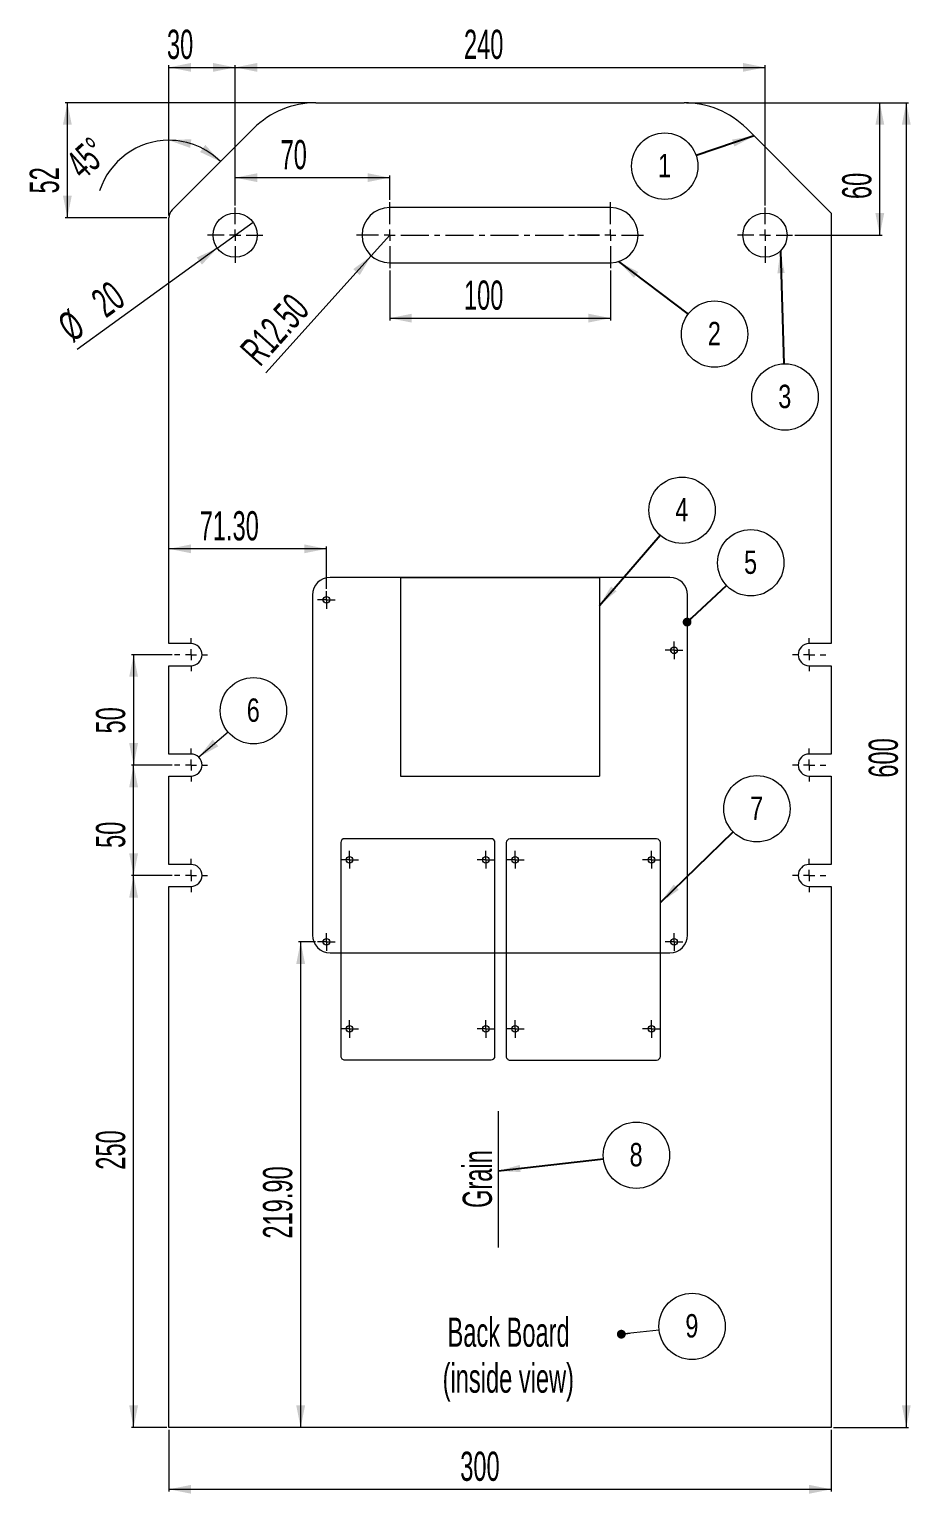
# Model space of a CAD drawing. Header units: millimetres. Extents: x 21 to 782, y 23 to 687.
# Drawn here: x 21 to 420, y 23 to 687 of the extents above; entities that cross this region are included whole.
import ezdxf

# ---------------------------------------------------------------- set-up
doc = ezdxf.new("R2010")
doc.units = ezdxf.units.MM
doc.linetypes.add('CENTERX2', pattern=[20.32, 12.7, -2.54, 2.54, -2.54])
doc.layers.add('FORMAT', color=7, linetype='Continuous', lineweight=15)
doc.styles.add('SLDTEXTSTYLE0', font='TXT', dxfattribs={"width": 0.605})
doc.styles.add('SLDTEXTSTYLE1', font='TXT', dxfattribs={"width": 0.75})
doc.dimstyles.new('SLDDIMSTYLE0', dxfattribs={"dimtxt": 12.841593, "dimasz": 10, "dimexe": 0, "dimexo": 0.0625, "dimgap": 3.210398, "dimtad": 1, "dimrnd": 1e-09, "dimzin": 12, "dimdsep": 46, "dimtxsty": 'SLDTEXTSTYLE0', "dimsah": 1, "dimcen": 0.09, "dimadec": 0, "dimazin": 3, "dimtfac": 1, "dimtofl": 0, "dimtmove": 0, "dimatfit": 3, "dimfxl": 1, "dimfrac": 2, "dimtolj": 1, "dimtzin": 12, "dimarcsym": 0})
doc.dimstyles.new('SLDDIMSTYLE1', dxfattribs={"dimtxt": 12.841593, "dimasz": 10, "dimexe": 0, "dimexo": 0.0625, "dimgap": 3.210398, "dimtad": 1, "dimrnd": 1e-09, "dimzin": 12, "dimdsep": 46, "dimtxsty": 'SLDTEXTSTYLE0', "dimblk1": 'NONE', "dimsah": 1, "dimcen": 0, "dimadec": 0, "dimazin": 3, "dimtfac": 1, "dimtmove": 0, "dimatfit": 3, "dimldrblk": 'NONE', "dimfxl": 1, "dimfrac": 2, "dimtolj": 1, "dimtzin": 12, "dimarcsym": 0})
doc.dimstyles.new('SLDDIMSTYLE2', dxfattribs={"dimtxt": 12.841593, "dimasz": 10, "dimexe": 0, "dimexo": 0.0625, "dimgap": 3.210398, "dimtad": 1, "dimrnd": 1e-09, "dimzin": 4, "dimdsep": 46, "dimtxsty": 'SLDTEXTSTYLE0', "dimsah": 1, "dimcen": 0, "dimadec": 0, "dimazin": 1, "dimtfac": 1, "dimtofl": 0, "dimtmove": 0, "dimatfit": 3, "dimfxl": 1, "dimfrac": 2, "dimtolj": 1, "dimtzin": 12, "dimarcsym": 0})
doc.dimstyles.new('SLDDIMSTYLE3', dxfattribs={"dimtxt": 12.841593, "dimasz": 10, "dimexe": 0, "dimexo": 0.0625, "dimgap": 3.210398, "dimtad": 1, "dimdec": 4, "dimzin": 12, "dimdsep": 46, "dimtxsty": 'SLDTEXTSTYLE0', "dimsah": 1, "dimcen": 0.09, "dimazin": 3, "dimtfac": 1, "dimtofl": 0, "dimtmove": 0, "dimatfit": 3, "dimfxl": 1, "dimfrac": 2, "dimtolj": 1, "dimtzin": 12, "dimarcsym": 0})
doc.dimstyles.new('SLDDIMSTYLE4', dxfattribs={"dimtxt": 12.841593, "dimasz": 10, "dimexe": 0, "dimexo": 0.0625, "dimgap": 3.210398, "dimtad": 1, "dimrnd": 1e-09, "dimzin": 4, "dimdsep": 46, "dimtxsty": 'SLDTEXTSTYLE0', "dimsah": 1, "dimcen": 0.09, "dimadec": 0, "dimazin": 1, "dimtfac": 1, "dimtofl": 0, "dimtmove": 0, "dimatfit": 3, "dimfxl": 1, "dimfrac": 2, "dimtolj": 1, "dimtzin": 12, "dimarcsym": 0})
doc.dimstyles.new('SLDDIMSTYLE5', dxfattribs={"dimtxt": 0, "dimasz": 4, "dimexe": 0, "dimexo": 0.0625, "dimgap": 0, "dimtad": 0, "dimtih": 1, "dimtoh": 1, "dimdec": 0, "dimrnd": 1e-09, "dimzin": 0, "dimdsep": 46, "dimtxsty": 'Standard', "dimblk1": 'DOT', "dimblk2": 'DOT', "dimsah": 1, "dimcen": 0.09, "dimadec": 0, "dimazin": 0, "dimtfac": 4, "dimtdec": 0, "dimtofl": 0, "dimtmove": 0, "dimatfit": 3, "dimldrblk": 'DOT', "dimfxl": 1, "dimfrac": 2, "dimtolj": 1, "dimtzin": 0, "dimarcsym": 0})
doc.dimstyles.new('SLDDIMSTYLE6', dxfattribs={"dimtxt": 0, "dimasz": 10, "dimexe": 0, "dimexo": 0.0625, "dimgap": 0, "dimtad": 0, "dimtih": 1, "dimtoh": 1, "dimdec": 0, "dimrnd": 1e-09, "dimzin": 0, "dimdsep": 46, "dimtxsty": 'Standard', "dimsah": 1, "dimcen": 0.09, "dimadec": 0, "dimazin": 0, "dimtfac": 10, "dimtdec": 0, "dimtofl": 0, "dimtmove": 0, "dimatfit": 3, "dimfxl": 1, "dimfrac": 2, "dimtolj": 1, "dimtzin": 0, "dimarcsym": 0})

# ---------------------------------------------------------------- blocks, each defined once
blk = doc.blocks.new('_D')
at = {"color": 7, "linetype": 'Continuous', "lineweight": 0}
for p, q in [((83.9, 52.29), (83.9, 24.29)), ((383.9, 52.29), (383.9, 24.29)), ((83.9, 25.29), (383.9, 25.29))]:
    blk.add_line(p, q, dxfattribs=at)
for points in [[(83.9, 25.29), (93.9, 23.29), (93.9, 27.29)], [(383.9, 25.29), (373.9, 27.29), (373.9, 23.29)]]:
    blk.add_solid(points, dxfattribs=at)
at = {"color": 7, "linetype": 'Continuous', "lineweight": 0, "insert": (215.85, 42.35, 9.1), "char_height": 13.229, "attachment_point": 1, "style": 'SLDTEXTSTYLE0'}
blk.add_mtext('300', dxfattribs=at)
blk = doc.blocks.new('_D_1')
at = {"color": 7, "linetype": 'Continuous', "lineweight": 0}
for p, q in [((318.33, 653.29), (418.9, 653.29)), ((417.9, 653.29), (417.9, 53.29)), ((384.9, 53.29), (418.9, 53.29))]:
    blk.add_line(p, q, dxfattribs=at)
for points in [[(417.9, 653.29), (415.9, 643.29), (419.9, 643.29)], [(417.9, 53.29), (419.9, 63.29), (415.9, 63.29)]]:
    blk.add_solid(points, dxfattribs=at)
at = {"color": 7, "linetype": 'Continuous', "lineweight": 0, "insert": (400.85, 347.6, 9.1), "char_height": 13.229, "attachment_point": 1, "rotation": 90, "style": 'SLDTEXTSTYLE0'}
blk.add_mtext('600', dxfattribs=at)
blk = doc.blocks.new('_D_2')
at = {"color": 7, "linetype": 'Continuous', "lineweight": 0}
for q in [(122, 599.15), (42.31, 541.54)]:
    blk.add_line((105.79, 587.43), q, dxfattribs=at)
blk.add_solid([(105.79, 587.43), (96.52, 583.2), (98.86, 579.96)], dxfattribs=at)
at = {"color": 7, "linetype": 'Continuous', "lineweight": 0, "char_height": 13.229, "attachment_point": 1, "rotation": 35.86034, "style": 'SLDTEXTSTYLE0'}
for s, insert in [('20', (47.59, 566.22, 9.1)), ('%%c', (32.4, 555.25, 9.1))]:
    blk.add_mtext(s, dxfattribs=dict(at, insert=insert))
blk = doc.blocks.new('_NONE')
blk = doc.blocks.new('_D_3')
at = {"color": 7, "linetype": 'Continuous', "lineweight": 0}
for q in [(183.9, 593.29), (127.85, 530.88)]:
    blk.add_line((175.55, 583.99), q, dxfattribs=at)
blk.add_solid([(175.55, 583.99), (167.38, 577.89), (170.35, 575.22)], dxfattribs=at)
at = {"color": 7, "linetype": 'Continuous', "lineweight": 0, "insert": (115.3, 542.16, 9.1), "char_height": 13.229, "attachment_point": 1, "rotation": 48.0757, "style": 'SLDTEXTSTYLE0'}
blk.add_mtext('R12.50', dxfattribs=at)
blk = doc.blocks.new('_D_4')
at = {"color": 7, "linetype": 'Continuous', "lineweight": 0}
for p, q in [((113.9, 606.79), (113.9, 670.29)), ((353.9, 606.79), (353.9, 670.29)), ((113.9, 669.29), (353.9, 669.29))]:
    blk.add_line(p, q, dxfattribs=at)
for points in [[(113.9, 669.29), (123.9, 667.29), (123.9, 671.29)], [(353.9, 669.29), (343.9, 671.29), (343.9, 667.29)]]:
    blk.add_solid(points, dxfattribs=at)
at = {"color": 7, "linetype": 'Continuous', "lineweight": 0, "insert": (217.54, 686.35, 9.1), "char_height": 13.229, "attachment_point": 1, "style": 'SLDTEXTSTYLE0'}
blk.add_mtext('240', dxfattribs=at)
blk = doc.blocks.new('_D_5')
at = {"color": 7, "linetype": 'Continuous', "lineweight": 0}
for p, q in [((318.33, 653.29), (406.9, 653.29)), ((405.9, 593.29), (405.9, 653.29)), ((367.4, 593.29), (406.9, 593.29))]:
    blk.add_line(p, q, dxfattribs=at)
for points in [[(405.9, 653.29), (403.9, 643.29), (407.9, 643.29)], [(405.9, 593.29), (407.9, 603.29), (403.9, 603.29)]]:
    blk.add_solid(points, dxfattribs=at)
at = {"color": 7, "linetype": 'Continuous', "lineweight": 0, "insert": (388.85, 609.65, 9.1), "char_height": 13.229, "attachment_point": 1, "rotation": 90, "style": 'SLDTEXTSTYLE0'}
blk.add_mtext('60', dxfattribs=at)
blk = doc.blocks.new('_D_6')
at = {"color": 7, "linetype": 'Continuous', "lineweight": 0}
for p, q in [((83.9, 602.22), (83.9, 670.29)), ((113.9, 606.79), (113.9, 670.29)), ((83.9, 669.29), (113.9, 669.29))]:
    blk.add_line(p, q, dxfattribs=at)
for points in [[(83.9, 669.29), (93.9, 667.29), (93.9, 671.29)], [(113.9, 669.29), (103.9, 671.29), (103.9, 667.29)]]:
    blk.add_solid(points, dxfattribs=at)
at = {"color": 7, "linetype": 'Continuous', "lineweight": 0, "insert": (83.01, 686.35, 9.1), "char_height": 13.229, "attachment_point": 1, "style": 'SLDTEXTSTYLE0'}
blk.add_mtext('30', dxfattribs=at)
blk = doc.blocks.new('_D_7')
at = {"color": 7, "linetype": 'Continuous', "lineweight": 0}
for p, q in [((85.4, 303.29), (66.9, 303.29)), ((67.9, 53.29), (67.9, 303.29)), ((82.9, 53.29), (66.9, 53.29))]:
    blk.add_line(p, q, dxfattribs=at)
for points in [[(67.9, 303.29), (65.9, 293.29), (69.9, 293.29)], [(67.9, 53.29), (69.9, 63.29), (65.9, 63.29)]]:
    blk.add_solid(points, dxfattribs=at)
at = {"color": 7, "linetype": 'Continuous', "lineweight": 0, "insert": (50.85, 170.03, 9.1), "char_height": 13.229, "attachment_point": 1, "rotation": 90, "style": 'SLDTEXTSTYLE0'}
blk.add_mtext('250', dxfattribs=at)
blk = doc.blocks.new('_D_8')
at = {"color": 7, "linetype": 'Continuous', "lineweight": 0}
for p, q in [((85.4, 353.29), (66.9, 353.29)), ((67.9, 303.29), (67.9, 353.29)), ((85.4, 303.29), (66.9, 303.29))]:
    blk.add_line(p, q, dxfattribs=at)
for points in [[(67.9, 353.29), (65.9, 343.29), (69.9, 343.29)], [(67.9, 303.29), (69.9, 313.29), (65.9, 313.29)]]:
    blk.add_solid(points, dxfattribs=at)
at = {"color": 7, "linetype": 'Continuous', "lineweight": 0, "insert": (50.85, 315.76, 9.1), "char_height": 13.229, "attachment_point": 1, "rotation": 90, "style": 'SLDTEXTSTYLE0'}
blk.add_mtext('50', dxfattribs=at)
blk = doc.blocks.new('_D_9')
at = {"color": 7, "linetype": 'Continuous', "lineweight": 0}
for p, q in [((85.4, 403.29), (66.9, 403.29)), ((67.9, 403.29), (67.9, 353.29)), ((85.4, 353.29), (66.9, 353.29))]:
    blk.add_line(p, q, dxfattribs=at)
for points in [[(67.9, 403.29), (65.9, 393.29), (69.9, 393.29)], [(67.9, 353.29), (69.9, 363.29), (65.9, 363.29)]]:
    blk.add_solid(points, dxfattribs=at)
at = {"color": 7, "linetype": 'Continuous', "lineweight": 0, "insert": (50.85, 367.61, 9.1), "char_height": 13.229, "attachment_point": 1, "rotation": 90, "style": 'SLDTEXTSTYLE0'}
blk.add_mtext('50', dxfattribs=at)
blk = doc.blocks.new('_D_10')
at = {"color": 7, "linetype": 'Continuous', "lineweight": 0}
for p, q in [((113.9, 606.79), (113.9, 620.35)), ((113.9, 619.35), (183.9, 619.35)), ((183.9, 609.29), (183.9, 620.35))]:
    blk.add_line(p, q, dxfattribs=at)
for points in [[(113.9, 619.35), (123.9, 617.35), (123.9, 621.35)], [(183.9, 619.35), (173.9, 621.35), (173.9, 617.35)]]:
    blk.add_solid(points, dxfattribs=at)
at = {"color": 7, "linetype": 'Continuous', "lineweight": 0, "insert": (134.47, 636.4, 9.1), "char_height": 13.229, "attachment_point": 1, "style": 'SLDTEXTSTYLE0'}
blk.add_mtext('70', dxfattribs=at)
blk = doc.blocks.new('_D_11')
at = {"color": 7, "linetype": 'Continuous', "lineweight": 0}
for p, q in [((183.9, 577.29), (183.9, 554.71)), ((283.9, 577.29), (283.9, 554.71)), ((183.9, 555.71), (283.9, 555.71))]:
    blk.add_line(p, q, dxfattribs=at)
for points in [[(183.9, 555.71), (193.9, 553.71), (193.9, 557.71)], [(283.9, 555.71), (273.9, 557.71), (273.9, 553.71)]]:
    blk.add_solid(points, dxfattribs=at)
at = {"color": 7, "linetype": 'Continuous', "lineweight": 0, "insert": (217.54, 572.76, 9.1), "char_height": 13.229, "attachment_point": 1, "style": 'SLDTEXTSTYLE0'}
blk.add_mtext('100', dxfattribs=at)
blk = doc.blocks.new('_D_12')
at = {"color": 7, "linetype": 'Continuous', "lineweight": 0}
for p, q in [((149.47, 653.29), (36.9, 653.29)), ((37.9, 601.22), (37.9, 653.29)), ((82.9, 601.22), (36.9, 601.22))]:
    blk.add_line(p, q, dxfattribs=at)
for points in [[(37.9, 653.29), (35.9, 643.29), (39.9, 643.29)], [(37.9, 601.22), (39.9, 611.22), (35.9, 611.22)]]:
    blk.add_solid(points, dxfattribs=at)
at = {"color": 7, "linetype": 'Continuous', "lineweight": 0, "insert": (20.85, 612.18, 9.1), "char_height": 13.229, "attachment_point": 1, "rotation": 90, "style": 'SLDTEXTSTYLE0'}
blk.add_mtext('52', dxfattribs=at)
blk = doc.blocks.new('_D_13')
at = {"color": 7, "linetype": 'Continuous', "lineweight": 0}
blk.add_line((83.9, 602.22), (83.9, 637.27), dxfattribs=at)
for start, end in [(90, 162.05473), (45, 90)]:
    blk.add_arc((83.9, 603.29), 32.98, start, end, dxfattribs=at)
for points in [[(83.9, 636.27), (93.5, 632.83), (94.08, 636.78)], [(107.22, 626.61), (100.38, 634.18), (98, 630.96)]]:
    blk.add_solid(points, dxfattribs=at)
at = {"color": 7, "linetype": 'Continuous', "lineweight": 0, "insert": (36.21, 627.76, 9.1), "char_height": 13.229, "attachment_point": 1, "rotation": 41.83991, "style": 'SLDTEXTSTYLE0'}
blk.add_mtext('45°', dxfattribs=at)
blk = doc.blocks.new('_D_14')
at = {"color": 7, "linetype": 'Continuous', "lineweight": 0}
for p, q in [((150.25, 273.19), (142.57, 273.19)), ((143.57, 273.19), (143.57, 53.29))]:
    blk.add_line(p, q, dxfattribs=at)
for points in [[(143.57, 273.19), (141.57, 263.19), (145.57, 263.19)], [(143.57, 53.29), (145.57, 63.29), (141.57, 63.29)]]:
    blk.add_solid(points, dxfattribs=at)
at = {"color": 7, "linetype": 'Continuous', "lineweight": 0, "insert": (126.52, 138.83, 9.1), "char_height": 13.229, "attachment_point": 1, "rotation": 90, "style": 'SLDTEXTSTYLE0'}
blk.add_mtext('219.90', dxfattribs=at)
blk = doc.blocks.new('_D_15')
at = {"color": 7, "linetype": 'Continuous', "lineweight": 0}
for p, q in [((155.25, 451.24), (83.9, 451.24)), ((155.25, 433.13), (155.25, 452.24))]:
    blk.add_line(p, q, dxfattribs=at)
for points in [[(83.9, 451.24), (93.9, 449.24), (93.9, 453.24)], [(155.25, 451.24), (145.25, 453.24), (145.25, 449.24)]]:
    blk.add_solid(points, dxfattribs=at)
at = {"color": 7, "linetype": 'Continuous', "lineweight": 0, "insert": (97.84, 468.29, 9.1), "char_height": 13.229, "attachment_point": 1, "style": 'SLDTEXTSTYLE0'}
blk.add_mtext('71.30', dxfattribs=at)
blk = doc.blocks.new('SW_NOTE_0')
at = {"color": 0, "linetype": 'Continuous', "lineweight": 0}
blk.add_circle((11, 10.25), 15.03, dxfattribs=at)
at = {"color": 0, "linetype": 'Continuous', "lineweight": 0, "insert": (10.9, 15.8), "char_height": 10.58, "attachment_point": 2, "style": 'SLDTEXTSTYLE1'}
blk.add_mtext('5', dxfattribs=at)
blk = doc.blocks.new('_DOT')
at = {"color": 0, "linetype": 'ByBlock', "lineweight": -2}
blk.add_line((-0.5, 0), (-1, 0), dxfattribs=at)
at = {"color": 0, "linetype": 'ByBlock', "const_width": 0.5}
blk.add_lwpolyline([(-0.25, 0, 1), (0.25, 0, 1)], format="xyb", close=True, dxfattribs=at)
blk = doc.blocks.new('SW_NOTE_1')
at = {"color": 0, "linetype": 'Continuous', "lineweight": 0}
blk.add_circle((14.94, 1.7), 15.03, dxfattribs=at)
at = {"color": 0, "linetype": 'Continuous', "lineweight": 0, "insert": (14.83, 7.25), "char_height": 10.58, "attachment_point": 2, "style": 'SLDTEXTSTYLE1'}
blk.add_mtext('8', dxfattribs=at)
blk = doc.blocks.new('SW_NOTE_2')
at = {"color": 0, "linetype": 'Continuous', "lineweight": 0}
blk.add_circle((-14.24, -4.81), 15.03, dxfattribs=at)
at = {"color": 0, "linetype": 'Continuous', "lineweight": 0, "insert": (-14.35, 0.74), "char_height": 10.58, "attachment_point": 2, "style": 'SLDTEXTSTYLE1'}
blk.add_mtext('1', dxfattribs=at)
blk = doc.blocks.new('SW_NOTE_3')
at = {"color": 0, "linetype": 'Continuous', "lineweight": 0}
blk.add_circle((12, -9.06), 15.03, dxfattribs=at)
at = {"color": 0, "linetype": 'Continuous', "lineweight": 0, "insert": (11.89, -3.51), "char_height": 10.58, "attachment_point": 2, "style": 'SLDTEXTSTYLE1'}
blk.add_mtext('2', dxfattribs=at)
blk = doc.blocks.new('SW_NOTE_4')
at = {"color": 0, "linetype": 'Continuous', "lineweight": 0}
blk.add_circle((0.48, -15.03), 15.03, dxfattribs=at)
at = {"color": 0, "linetype": 'Continuous', "lineweight": 0, "insert": (0.37, -9.48), "char_height": 10.58, "attachment_point": 2, "style": 'SLDTEXTSTYLE1'}
blk.add_mtext('3', dxfattribs=at)
blk = doc.blocks.new('SW_NOTE_5')
at = {"color": 0, "linetype": 'Continuous', "lineweight": 0}
blk.add_circle((11.46, 9.73), 15.03, dxfattribs=at)
at = {"color": 0, "linetype": 'Continuous', "lineweight": 0, "insert": (11.36, 15.28), "char_height": 10.58, "attachment_point": 2, "style": 'SLDTEXTSTYLE1'}
blk.add_mtext('6', dxfattribs=at)
blk = doc.blocks.new('SW_NOTE_6')
at = {"color": 0, "linetype": 'Continuous', "lineweight": 0}
blk.add_circle((14.94, 1.65), 15.03, dxfattribs=at)
at = {"color": 0, "linetype": 'Continuous', "lineweight": 0, "insert": (14.84, 7.2), "char_height": 10.58, "attachment_point": 2, "style": 'SLDTEXTSTYLE1'}
blk.add_mtext('9', dxfattribs=at)
blk = doc.blocks.new('SW_CENTERMARKSYMBOL_0')
at = {"color": 0, "linetype": 'Continuous', "lineweight": 0}
for p, q in [((0, 5), (0, 12.5)), ((-5, 0), (-12.5, 0)), ((0, 0), (-2.5, 0)), ((0, 0), (0, 2.5)), ((0, 0), (0, -2.5)), ((0, 0), (2.5, 0)), ((5, 0), (12.5, 0)), ((0, -5), (0, -12.5))]:
    blk.add_line(p, q, dxfattribs=at)
blk = doc.blocks.new('SW_CENTERMARKSYMBOL_1')
at = {"color": 0, "linetype": 'Continuous', "lineweight": 0}
for p, q in [((0, 5), (0, 12.5)), ((-5, 0), (-12.5, 0)), ((0, 0), (-2.5, 0)), ((0, 0), (0, 2.5)), ((0, 0), (0, -2.5)), ((0, 0), (2.5, 0)), ((5, 0), (12.5, 0)), ((0, -5), (0, -12.5))]:
    blk.add_line(p, q, dxfattribs=at)
blk = doc.blocks.new('SW_CENTERMARKSYMBOL_2')
at = {"color": 0, "linetype": 'Continuous', "lineweight": 0}
for p, q in [((-2.5, 0), (-4, 0)), ((0, 0), (-2.5, 0)), ((0, 2.5), (0, 4)), ((0, 0), (0, 2.5)), ((0, 0), (0, -2.5)), ((0, 0), (2.5, 0)), ((2.5, 0), (4, 0)), ((0, -2.5), (0, -4))]:
    blk.add_line(p, q, dxfattribs=at)
blk = doc.blocks.new('SW_CENTERMARKSYMBOL_3')
at = {"color": 0, "linetype": 'Continuous', "lineweight": 0}
for p, q in [((-2.5, 0), (-4, 0)), ((0, 0), (-2.5, 0)), ((0, 2.5), (0, 4)), ((0, 0), (0, 2.5)), ((0, 0), (0, -2.5)), ((0, 0), (2.5, 0)), ((2.5, 0), (4, 0)), ((0, -2.5), (0, -4))]:
    blk.add_line(p, q, dxfattribs=at)
blk = doc.blocks.new('SW_CENTERMARKSYMBOL_4')
at = {"color": 0, "linetype": 'Continuous', "lineweight": 0}
for p, q in [((-2.5, 0), (-4, 0)), ((0, 0), (-2.5, 0)), ((0, 2.5), (0, 4)), ((0, 0), (0, 2.5)), ((0, 0), (0, -2.5)), ((0, 0), (2.5, 0)), ((2.5, 0), (4, 0)), ((0, -2.5), (0, -4))]:
    blk.add_line(p, q, dxfattribs=at)
blk = doc.blocks.new('SW_CENTERMARKSYMBOL_5')
at = {"color": 0, "linetype": 'Continuous', "lineweight": 0}
for p, q in [((-2.5, 0), (-4, 0)), ((0, 0), (-2.5, 0)), ((0, 2.5), (0, 4)), ((0, 0), (0, 2.5)), ((0, 0), (0, -2.5)), ((0, 0), (2.5, 0)), ((2.5, 0), (4, 0)), ((0, -2.5), (0, -4))]:
    blk.add_line(p, q, dxfattribs=at)
blk = doc.blocks.new('SW_CENTERMARKSYMBOL_6')
at = {"color": 0, "linetype": 'Continuous', "lineweight": 0}
for p, q in [((0, 5), (0, 15)), ((100, 5), (100, 15)), ((-5, 0), (-15, 0)), ((0, 0), (-2.5, 0)), ((0, 0), (0, 2.5)), ((0, 0), (0, -2.5)), ((0, 0), (2.5, 0)), ((5, 0), (15, 0)), ((95, 0), (85, 0)), ((100, 0), (97.5, 0)), ((100, 0), (100, 2.5)), ((100, 0), (100, -2.5)), ((100, 0), (102.5, 0)), ((105, 0), (115, 0)), ((0, -5), (0, -15)), ((100, -5), (100, -15))]:
    blk.add_line(p, q, dxfattribs=at)
at = {"color": 0, "linetype": 'CENTERX2', "lineweight": 0}
blk.add_line((5, 0), (95, 0), dxfattribs=at)
blk = doc.blocks.new('SW_CENTERMARKSYMBOL_7')
at = {"color": 0, "linetype": 'Continuous', "lineweight": 0}
for p, q in [((0, 5), (0, 7.5)), ((-5, 0), (-7.5, 0)), ((0, 0), (-2.5, 0)), ((0, 0), (0, 2.5)), ((0, 0), (0, -2.5)), ((0, 0), (2.5, 0)), ((5, 0), (7.5, 0)), ((0, -5), (0, -7.5))]:
    blk.add_line(p, q, dxfattribs=at)
blk = doc.blocks.new('SW_CENTERMARKSYMBOL_8')
at = {"color": 0, "linetype": 'Continuous', "lineweight": 0}
for p, q in [((0, 5), (0, 7.5)), ((-5, 0), (-7.5, 0)), ((0, 0), (-2.5, 0)), ((0, 0), (0, 2.5)), ((0, 0), (0, -2.5)), ((0, 0), (2.5, 0)), ((5, 0), (7.5, 0)), ((0, -5), (0, -7.5))]:
    blk.add_line(p, q, dxfattribs=at)
blk = doc.blocks.new('SW_CENTERMARKSYMBOL_9')
at = {"color": 0, "linetype": 'Continuous', "lineweight": 0}
for p, q in [((0, 5), (0, 7.5)), ((-5, 0), (-7.5, 0)), ((0, 0), (-2.5, 0)), ((0, 0), (0, 2.5)), ((0, 0), (0, -2.5)), ((0, 0), (2.5, 0)), ((5, 0), (7.5, 0)), ((0, -5), (0, -7.5))]:
    blk.add_line(p, q, dxfattribs=at)
blk = doc.blocks.new('SW_CENTERMARKSYMBOL_10')
at = {"color": 0, "linetype": 'Continuous', "lineweight": 0}
for p, q in [((0, 5), (0, 7.5)), ((-5, 0), (-7.5, 0)), ((0, 0), (-2.5, 0)), ((0, 0), (0, 2.5)), ((0, 0), (0, -2.5)), ((0, 0), (2.5, 0)), ((5, 0), (7.5, 0)), ((0, -5), (0, -7.5))]:
    blk.add_line(p, q, dxfattribs=at)
blk = doc.blocks.new('SW_CENTERMARKSYMBOL_11')
at = {"color": 0, "linetype": 'Continuous', "lineweight": 0}
for p, q in [((0, 5), (0, 7.5)), ((-5, 0), (-7.5, 0)), ((0, 0), (-2.5, 0)), ((0, 0), (0, 2.5)), ((0, 0), (0, -2.5)), ((0, 0), (2.5, 0)), ((5, 0), (7.5, 0)), ((0, -5), (0, -7.5))]:
    blk.add_line(p, q, dxfattribs=at)
blk = doc.blocks.new('SW_CENTERMARKSYMBOL_12')
at = {"color": 0, "linetype": 'Continuous', "lineweight": 0}
for p, q in [((0, 5), (0, 7.5)), ((-5, 0), (-7.5, 0)), ((0, 0), (-2.5, 0)), ((0, 0), (0, 2.5)), ((0, 0), (0, -2.5)), ((0, 0), (2.5, 0)), ((5, 0), (7.5, 0)), ((0, -5), (0, -7.5))]:
    blk.add_line(p, q, dxfattribs=at)
blk = doc.blocks.new('SW_CENTERMARKSYMBOL_13')
at = {"color": 0, "linetype": 'Continuous', "lineweight": 0}
for p, q in [((-2.5, 0), (-4, 0)), ((0, 0), (-2.5, 0)), ((0, 2.5), (0, 4)), ((0, 0), (0, 2.5)), ((0, 0), (0, -2.5)), ((0, 0), (2.5, 0)), ((2.5, 0), (4, 0)), ((0, -2.5), (0, -4))]:
    blk.add_line(p, q, dxfattribs=at)
blk = doc.blocks.new('SW_CENTERMARKSYMBOL_14')
at = {"color": 0, "linetype": 'Continuous', "lineweight": 0}
for p, q in [((-2.5, 0), (-4, 0)), ((0, 0), (-2.5, 0)), ((0, 2.5), (0, 4)), ((0, 0), (0, 2.5)), ((0, 0), (0, -2.5)), ((0, 0), (2.5, 0)), ((2.5, 0), (4, 0)), ((0, -2.5), (0, -4))]:
    blk.add_line(p, q, dxfattribs=at)
blk = doc.blocks.new('SW_CENTERMARKSYMBOL_15')
at = {"color": 0, "linetype": 'Continuous', "lineweight": 0}
for p, q in [((-2.5, 0), (-4, 0)), ((0, 0), (-2.5, 0)), ((0, 2.5), (0, 4)), ((0, 0), (0, 2.5)), ((0, 0), (0, -2.5)), ((0, 0), (2.5, 0)), ((2.5, 0), (4, 0)), ((0, -2.5), (0, -4))]:
    blk.add_line(p, q, dxfattribs=at)
blk = doc.blocks.new('SW_CENTERMARKSYMBOL_16')
at = {"color": 0, "linetype": 'Continuous', "lineweight": 0}
for p, q in [((-2.5, 0), (-4, 0)), ((0, 0), (-2.5, 0)), ((0, 2.5), (0, 4)), ((0, 0), (0, 2.5)), ((0, 0), (0, -2.5)), ((0, 0), (2.5, 0)), ((2.5, 0), (4, 0)), ((0, -2.5), (0, -4))]:
    blk.add_line(p, q, dxfattribs=at)
blk = doc.blocks.new('SW_CENTERMARKSYMBOL_17')
at = {"color": 0, "linetype": 'Continuous', "lineweight": 0}
for p, q in [((-2.5, 0), (-4, 0)), ((0, 0), (-2.5, 0)), ((0, 2.5), (0, 4)), ((0, 0), (0, 2.5)), ((0, 0), (0, -2.5)), ((0, 0), (2.5, 0)), ((2.5, 0), (4, 0)), ((0, -2.5), (0, -4))]:
    blk.add_line(p, q, dxfattribs=at)
blk = doc.blocks.new('SW_CENTERMARKSYMBOL_18')
at = {"color": 0, "linetype": 'Continuous', "lineweight": 0}
for p, q in [((-2.5, 0), (-4, 0)), ((0, 0), (-2.5, 0)), ((0, 2.5), (0, 4)), ((0, 0), (0, 2.5)), ((0, 0), (0, -2.5)), ((0, 0), (2.5, 0)), ((2.5, 0), (4, 0)), ((0, -2.5), (0, -4))]:
    blk.add_line(p, q, dxfattribs=at)
blk = doc.blocks.new('SW_CENTERMARKSYMBOL_19')
at = {"color": 0, "linetype": 'Continuous', "lineweight": 0}
for p, q in [((-2.5, 0), (-4, 0)), ((0, 0), (-2.5, 0)), ((0, 2.5), (0, 4)), ((0, 0), (0, 2.5)), ((0, 0), (0, -2.5)), ((0, 0), (2.5, 0)), ((2.5, 0), (4, 0)), ((0, -2.5), (0, -4))]:
    blk.add_line(p, q, dxfattribs=at)
blk = doc.blocks.new('SW_CENTERMARKSYMBOL_20')
at = {"color": 0, "linetype": 'Continuous', "lineweight": 0}
for p, q in [((-2.5, 0), (-4, 0)), ((0, 0), (-2.5, 0)), ((0, 2.5), (0, 4)), ((0, 0), (0, 2.5)), ((0, 0), (0, -2.5)), ((0, 0), (2.5, 0)), ((2.5, 0), (4, 0)), ((0, -2.5), (0, -4))]:
    blk.add_line(p, q, dxfattribs=at)
blk = doc.blocks.new('Block10')
at = {"layer": 'FORMAT'}
for p, q in [((0, 90), (90, 90)), ((0, 90), (0, 0)), ((90, 90), (90, 0)), ((0, 0), (90, 0))]:
    blk.add_line(p, q, dxfattribs=at)
blk = doc.blocks.new('SW_NOTE_15')
at = {"color": 0, "linetype": 'Continuous', "lineweight": 0}
blk.add_circle((9.86, 11.35), 15.03, dxfattribs=at)
at = {"color": 0, "linetype": 'Continuous', "lineweight": 0, "insert": (9.75, 16.9), "char_height": 10.58, "attachment_point": 2, "style": 'SLDTEXTSTYLE1'}
blk.add_mtext('4', dxfattribs=at)
blk = doc.blocks.new('SW_CENTERMARKSYMBOL_22')
at = {"color": 0, "linetype": 'Continuous', "lineweight": 0}
for p, q in [((-2.5, 0), (-4, 0)), ((0, 0), (-2.5, 0)), ((0, 2.5), (0, 4)), ((0, 0), (0, 2.5)), ((0, 0), (0, -2.5)), ((0, 0), (2.5, 0)), ((2.5, 0), (4, 0)), ((0, -2.5), (0, -4))]:
    blk.add_line(p, q, dxfattribs=at)
blk = doc.blocks.new('SW_CENTERMARKSYMBOL_23')
at = {"color": 0, "linetype": 'Continuous', "lineweight": 0}
for p, q in [((-2.5, 0), (-4, 0)), ((0, 0), (-2.5, 0)), ((0, 2.5), (0, 4)), ((0, 0), (0, 2.5)), ((0, 0), (0, -2.5)), ((0, 0), (2.5, 0)), ((2.5, 0), (4, 0)), ((0, -2.5), (0, -4))]:
    blk.add_line(p, q, dxfattribs=at)
blk = doc.blocks.new('SW_CENTERMARKSYMBOL_24')
at = {"color": 0, "linetype": 'Continuous', "lineweight": 0}
for p, q in [((-2.5, 0), (-4, 0)), ((0, 0), (-2.5, 0)), ((0, 2.5), (0, 4)), ((0, 0), (0, 2.5)), ((0, 0), (0, -2.5)), ((0, 0), (2.5, 0)), ((2.5, 0), (4, 0)), ((0, -2.5), (0, -4))]:
    blk.add_line(p, q, dxfattribs=at)
blk = doc.blocks.new('SW_CENTERMARKSYMBOL_25')
at = {"color": 0, "linetype": 'Continuous', "lineweight": 0}
for p, q in [((-2.5, 0), (-4, 0)), ((0, 0), (-2.5, 0)), ((0, 2.5), (0, 4)), ((0, 0), (0, 2.5)), ((0, 0), (0, -2.5)), ((0, 0), (2.5, 0)), ((2.5, 0), (4, 0)), ((0, -2.5), (0, -4))]:
    blk.add_line(p, q, dxfattribs=at)
blk = doc.blocks.new('SW_NOTE_16')
at = {"color": 0, "linetype": 'Continuous', "lineweight": 0}
blk.add_circle((10.78, 10.48), 15.03, dxfattribs=at)
at = {"color": 0, "linetype": 'Continuous', "lineweight": 0, "insert": (10.67, 16.03), "char_height": 10.58, "attachment_point": 2, "style": 'SLDTEXTSTYLE1'}
blk.add_mtext('7', dxfattribs=at)

msp = doc.modelspace()

# ---------------------------------------------------------------- linework, layer by layer
at = {"color": 7, "linetype": 'Continuous', "lineweight": 15}
for p, q in [((150.46697, 653.29232), (317.32988, 653.29232)), ((85.36289, 604.75679), (122.1827, 641.57659)), ((345.61415, 641.57659), (383.89842, 603.29232)), ((283.89842, 605.79232), (183.89842, 605.79232)), ((83.89842, 596.22125), (83.89842, 601.22125)), ((383.89842, 603.29232), (383.89842, 596.22125)), ((83.89842, 408.29232), (83.89842, 596.22125)), ((383.89842, 596.22125), (383.89842, 408.29232)), ((183.89842, 580.79232), (283.89842, 580.79232)), ((310.86391, 438.29232), (156.86391, 438.29232)), ((148.86391, 430.29232), (148.86391, 276.29232)), ((318.86391, 276.29232), (318.86391, 430.29232)), ((93.89842, 408.29232), (83.89842, 408.29232)), ((383.89842, 408.29232), (373.89842, 408.29232)), ((83.89842, 358.29232), (83.89842, 398.29232)), ((83.89842, 398.29232), (93.89842, 398.29232)), ((373.89842, 398.29232), (383.89842, 398.29232)), ((383.89842, 398.29232), (383.89842, 358.29232)), ((93.89842, 358.29232), (83.89842, 358.29232)), ((383.89842, 358.29232), (373.89842, 358.29232)), ((83.89842, 308.29232), (83.89842, 348.29232)), ((83.89842, 348.29232), (93.89842, 348.29232)), ((373.89842, 348.29232), (383.89842, 348.29232)), ((383.89842, 348.29232), (383.89842, 308.29232)), ((93.89842, 308.29232), (83.89842, 308.29232)), ((383.89842, 308.29232), (373.89842, 308.29232)), ((83.89842, 53.29232), (83.89842, 298.29232)), ((83.89842, 298.29232), (93.89842, 298.29232)), ((373.89842, 298.29232), (383.89842, 298.29232)), ((383.89842, 298.29232), (383.89842, 53.29232)), ((156.86391, 268.29232), (310.86391, 268.29232)), ((383.89842, 53.29232), (83.89842, 53.29232))]:
    msp.add_line(p, q, dxfattribs=at)
at = {"color": 7, "linetype": 'Continuous', "lineweight": 0}
for p, q in [((110.7409, 368.1955), (97.39392, 356.86745)), ((233.06794, 196.59094), (233.06794, 134.80141)), ((305.93036, 97.42958), (288.81789, 95.54416))]:
    msp.add_line(p, q, dxfattribs=at)
at = {"color": 179, "linetype": 'Continuous', "lineweight": 15}
for p, q in [((214.9896, 319.96203), (163.4896, 319.96203)), ((229.8396, 319.96203), (214.9896, 319.96203)), ((289.92376, 319.86467), (238.42376, 319.86467)), ((304.77376, 319.86467), (289.92376, 319.86467)), ((161.7396, 318.21203), (161.7396, 313.16203)), ((161.7396, 313.16203), (161.7396, 307.56203)), ((231.5896, 313.16203), (231.5896, 318.21203)), ((231.5896, 307.56203), (231.5896, 313.16203)), ((236.67376, 318.11467), (236.67376, 313.06467)), ((236.67376, 313.06467), (236.67376, 307.46467)), ((306.52376, 313.06467), (306.52376, 318.11467)), ((306.52376, 307.46467), (306.52376, 313.06467)), ((161.7396, 307.56203), (161.7396, 284.10303)), ((231.5896, 236.56203), (231.5896, 307.56203)), ((236.67376, 307.46467), (236.67376, 284.00567)), ((306.52376, 236.46467), (306.52376, 307.46467)), ((161.7396, 284.10303), (161.7396, 236.56203)), ((236.67376, 284.00567), (236.67376, 236.46467)), ((161.7396, 236.56203), (161.7396, 230.96203)), ((231.5896, 230.96203), (231.5896, 236.56203)), ((236.67376, 236.46467), (236.67376, 230.86467)), ((306.52376, 230.86467), (306.52376, 236.46467)), ((161.7396, 230.96203), (161.7396, 221.51203)), ((231.5896, 221.51203), (231.5896, 230.96203)), ((236.67376, 230.86467), (236.67376, 221.41467)), ((306.52376, 221.41467), (306.52376, 230.86467)), ((163.4896, 219.76203), (165.0396, 219.76203)), ((165.0396, 219.76203), (183.0896, 219.76203)), ((183.0896, 219.76203), (184.8896, 219.76203)), ((184.8896, 219.76203), (194.0896, 219.76203)), ((194.0896, 219.76203), (195.0896, 219.76203)), ((195.0896, 219.76203), (197.5896, 219.76203)), ((197.5896, 219.76203), (198.5896, 219.76203)), ((198.5896, 219.76203), (218.1896, 219.76203)), ((218.1896, 219.76203), (220.2896, 219.76203)), ((220.2896, 219.76203), (222.9646, 219.76203)), ((222.9646, 219.76203), (225.0896, 219.76203)), ((225.0896, 219.76203), (229.8396, 219.76203)), ((238.42376, 219.66467), (239.97376, 219.66467)), ((239.97376, 219.66467), (258.02376, 219.66467)), ((258.02376, 219.66467), (259.82376, 219.66467)), ((259.82376, 219.66467), (269.02376, 219.66467)), ((269.02376, 219.66467), (270.02376, 219.66467)), ((270.02376, 219.66467), (272.52376, 219.66467)), ((272.52376, 219.66467), (273.52376, 219.66467)), ((273.52376, 219.66467), (293.12376, 219.66467)), ((293.12376, 219.66467), (295.22376, 219.66467)), ((295.22376, 219.66467), (297.89876, 219.66467)), ((297.89876, 219.66467), (300.02376, 219.66467)), ((300.02376, 219.66467), (304.77376, 219.66467))]:
    msp.add_line(p, q, dxfattribs=at)
at = {"color": 7, "linetype": 'Continuous', "lineweight": 15}
for centre, radius in [((113.89842, 593.29232), 10), ((353.89842, 593.29232), 10), ((155.21391, 428.13232), 1.5), ((155.24842, 428.13232), 1.5), ((312.69391, 405.27232), 1.5), ((312.72842, 405.27232), 1.5), ((165.74158, 310.39181), 1.5), ((227.46158, 310.39181), 1.5), ((240.76311, 310.39181), 1.5), ((302.48311, 310.39181), 1.5), ((155.21391, 273.19232), 1.5), ((155.24842, 273.19232), 1.5), ((312.69391, 273.19232), 1.5), ((312.72842, 273.19232), 1.5), ((165.74158, 233.79181), 1.5), ((227.46158, 233.79181), 1.5), ((240.76311, 233.79181), 1.5), ((302.48311, 233.79181), 1.5)]:
    msp.add_circle(centre, radius, dxfattribs=at)
for centre, radius, start, end in [((150.46697, 613.29232), 40, 90, 135), ((317.32988, 613.29232), 40, 45, 90), ((88.89842, 601.22125), 5, 135, 180), ((183.89842, 593.29232), 12.5, 90, 270), ((283.89842, 593.29232), 12.5, 270, 90), ((156.86391, 430.29232), 8, 90, 180), ((310.86391, 430.29232), 8, 0, 90), ((93.89842, 403.29232), 5, 270, 90), ((373.89842, 403.29232), 5, 90, 270), ((93.89842, 353.29232), 5, 270, 90), ((373.89842, 353.29232), 5, 90, 270), ((93.89842, 303.29232), 5, 270, 90), ((373.89842, 303.29232), 5, 90, 270), ((156.86391, 276.29232), 8, 180, 270), ((310.86391, 276.29232), 8, 270, 0)]:
    msp.add_arc(centre, radius, start, end, dxfattribs=at)
at = {"color": 179, "linetype": 'Continuous', "lineweight": 15}
for centre, start, end in [((163.4896, 318.21203), 90, 180), ((229.8396, 318.21203), 0, 90), ((238.42376, 318.11467), 90, 180), ((304.77376, 318.11467), 0, 90), ((163.4896, 221.51203), 180, 270.00003083), ((229.8396, 221.51203), 270, 0), ((238.42376, 221.41467), 180, 270.00003083), ((304.77376, 221.41467), 270, 0)]:
    msp.add_arc(centre, 1.75, start, end, dxfattribs=at)
at = {"color": 7, "linetype": 'Continuous', "lineweight": 0}
msp.add_solid([(97.39392, 356.86745), (106.31224, 361.8135), (103.72389, 364.86316)], dxfattribs=at)

# ---------------------------------------------------------------- block references
for name, p in [('SW_NOTE_2', (322.71663, 629.35646)), ('SW_CENTERMARKSYMBOL_1', (113.89842, 593.29232)), ('SW_CENTERMARKSYMBOL_6', (183.89842, 593.29232)), ('SW_CENTERMARKSYMBOL_0', (353.89842, 593.29232)), ('SW_NOTE_3', (319.06693, 557.5302)), ('SW_NOTE_4', (362.47788, 535.03367)), ('SW_NOTE_15', (306.4774, 457.37995)), ('SW_NOTE_0', (336.45051, 434.67657)), ('SW_CENTERMARKSYMBOL_22', (155.21391, 428.13232)), ('SW_CENTERMARKSYMBOL_3', (155.24842, 428.13232)), ('SW_CENTERMARKSYMBOL_10', (93.89842, 403.29232)), ('SW_CENTERMARKSYMBOL_24', (312.69391, 405.27232)), ('SW_CENTERMARKSYMBOL_2', (312.72842, 405.27232)), ('SW_CENTERMARKSYMBOL_7', (373.89842, 403.29232)), ('SW_NOTE_5', (110.7409, 368.1955)), ('SW_CENTERMARKSYMBOL_11', (93.89842, 353.29232)), ('SW_CENTERMARKSYMBOL_8', (373.89842, 353.29232)), ('SW_NOTE_16', (339.44416, 323.03364)), ('SW_CENTERMARKSYMBOL_13', (165.74158, 310.39181)), ('SW_CENTERMARKSYMBOL_14', (227.46158, 310.39181)), ('SW_CENTERMARKSYMBOL_15', (240.76311, 310.39181)), ('SW_CENTERMARKSYMBOL_16', (302.48311, 310.39181)), ('SW_CENTERMARKSYMBOL_12', (93.89842, 303.29232)), ('SW_CENTERMARKSYMBOL_9', (373.89842, 303.29232)), ('SW_CENTERMARKSYMBOL_23', (155.21391, 273.19232)), ('SW_CENTERMARKSYMBOL_4', (155.24842, 273.19232)), ('SW_CENTERMARKSYMBOL_25', (312.69391, 273.19232)), ('SW_CENTERMARKSYMBOL_5', (312.72842, 273.19232)), ('SW_CENTERMARKSYMBOL_20', (165.74158, 233.79181)), ('SW_CENTERMARKSYMBOL_19', (227.46158, 233.79181)), ('SW_CENTERMARKSYMBOL_18', (240.76311, 233.79181)), ('SW_CENTERMARKSYMBOL_17', (302.48311, 233.79181)), ('SW_NOTE_1', (280.68756, 174.89218)), ('SW_NOTE_6', (305.93036, 97.42958))]:
    msp.add_blockref(name, p, dxfattribs=at)
at = {"color": 7, "linetype": 'Continuous'}
msp.add_blockref('Block10', (188.86391, 348.29232), dxfattribs=at)
at = {"color": 7, "linetype": 'Continuous', "lineweight": 0, "xscale": 4, "yscale": 4, "rotation": 186.2873799197}
msp.add_blockref('_DOT', (288.81789, 95.54416, 9), dxfattribs=at)

# ---------------------------------------------------------------- texts
at = {"color": 7, "linetype": 'Continuous', "lineweight": 0, "insert": (216.95923, 165.78857), "char_height": 13.229167, "attachment_point": 2, "rotation": 90, "style": 'SLDTEXTSTYLE0'}
msp.add_mtext('Grain', dxfattribs=at)
at = {"color": 7, "linetype": 'Continuous', "lineweight": 0, "attachment_point": 2, "style": 'SLDTEXTSTYLE0'}
for s, insert, char_height in [('Back Board', (237.76434, 103.07885), 13.229167), ('(inside view)', (237.62936, 82.25938), 13.2291667)]:
    msp.add_mtext(s, dxfattribs=dict(at, insert=insert, char_height=char_height))

# ---------------------------------------------------------------- dimensions: what is measured, and where the dimension line sits
at = {"color": 7, "linetype": 'Continuous', "lineweight": 0}
for base, p1, p2, dimstyle, picture, middle in [((113.89842, 669.29232), (83.89842, 601.22125), (113.89842, 605.79232), 'SLDDIMSTYLE0', '_D_6', (98.6861, 669.29232)), ((353.89842, 669.29232), (113.89842, 605.79232), (353.89842, 605.79232), 'SLDDIMSTYLE0', '_D_4', (238.11454, 669.29232)), ((183.89842, 619.34711), (113.89842, 605.79232), (183.89842, 608.29232), 'SLDDIMSTYLE0', '_D_10', (150.14485, 619.34711)), ((283.89842, 555.70543), (183.89842, 578.29232), (283.89842, 578.29232), 'SLDDIMSTYLE0', '_D_11', (238.11454, 555.70543)), ((83.89842, 451.24039), (155.24842, 432.13232), (83.89842, 408.29232), 'SLDDIMSTYLE4', '_D_15', (125.77239, 451.24039)), ((383.89842, 25.29232), (83.89842, 53.29232), (383.89842, 53.29232), 'SLDDIMSTYLE0', '_D', (236.42942, 25.29232))]:
    dim = msp.add_linear_dim(base=base, p1=p1, p2=p2, dimstyle=dimstyle, dxfattribs=at)
    dim.commit()
    dim.dimension.update_dxf_attribs({"geometry": picture, "text_midpoint": middle, "dimtype": 160})
for base, p1, p2, dimstyle, picture, middle in [((37.89842, 653.29232), (83.89842, 601.22125), (150.46697, 653.29232), 'SLDDIMSTYLE0', '_D_12', (37.89842, 627.86351)), ((417.89842, 53.29232), (317.32988, 653.29232), (383.89842, 53.29232), 'SLDDIMSTYLE0', '_D_1', (417.89842, 368.17823)), ((405.89842, 653.29232), (366.39842, 593.29232), (317.32988, 653.29232), 'SLDDIMSTYLE0', '_D_5', (405.89842, 625.32881)), ((67.89842, 353.29232), (86.39842, 403.29232), (86.39842, 353.29232), 'SLDDIMSTYLE0', '_D_9', (67.89842, 383.29203)), ((67.89842, 353.29232), (86.39842, 303.29232), (86.39842, 353.29232), 'SLDDIMSTYLE0', '_D_8', (67.89842, 331.43575)), ((67.89842, 303.29232), (83.89842, 53.29232), (86.39842, 303.29232), 'SLDDIMSTYLE0', '_D_7', (67.89842, 190.60694)), ((143.56934, 53.29232), (151.24842, 273.19232), (83.89842, 53.29232), 'SLDDIMSTYLE4', '_D_14', (143.56934, 171.65453))]:
    dim = msp.add_linear_dim(base=base, p1=p1, p2=p2, angle=90, dimstyle=dimstyle, dxfattribs=at)
    dim.commit()
    dim.dimension.update_dxf_attribs({"geometry": picture, "text_midpoint": middle, "dimtype": 160})
dim = msp.add_angular_dim_2l(base=(96.51969, 633.76275), line1=((83.89842, 601.22125), (83.89842, 408.29232)), line2=((85.36289, 604.75679), (122.1827, 641.57659)), dimstyle='SLDDIMSTYLE3', dxfattribs=at)
dim.commit()
dim.dimension.update_dxf_attribs({"geometry": '_D_13', "text_midpoint": (61.89842, 627.86351), "dimtype": 162})
dim = msp.add_diameter_dim_2p(p1=(122.0029, 599.15044), p2=(105.79395, 587.43421), dimstyle='SLDDIMSTYLE1', dxfattribs=at)
dim.commit()
dim.dimension.update_dxf_attribs({"geometry": '_D_2', "text_midpoint": (61.89843, 555.70544), "dimtype": 163})
dim = msp.add_radius_dim(center=(183.89842, 593.29232), mpoint=(175.54657, 583.99197), dimstyle='SLDDIMSTYLE2', dxfattribs=at)
dim.commit()
dim.dimension.update_dxf_attribs({"geometry": '_D_3', "text_midpoint": (150.14486, 555.70544), "dimtype": 164})

# ---------------------------------------------------------------- leaders
for points, dimstyle in [([(348.97003, 638.22072), (322.71663, 629.35646)], 'SLDDIMSTYLE6'), ([(360.85023, 586.10397), (362.47788, 535.03367)], 'SLDDIMSTYLE6'), ([(287.5535, 581.33864), (319.06693, 557.5302)], 'SLDDIMSTYLE6'), ([(278.86391, 425.57599), (306.4774, 457.37995)], 'SLDDIMSTYLE6'), ([(318.59947, 418.05161), (336.45051, 434.67657)], 'SLDDIMSTYLE5'), ([(306.52376, 291.01155), (339.44416, 323.03364)], 'SLDDIMSTYLE6'), ([(233.06794, 169.46232), (280.68756, 174.89218)], 'SLDDIMSTYLE6')]:
    msp.add_leader(points, dimstyle=dimstyle, dxfattribs=at)

doc.saveas('drawing.dxf')
